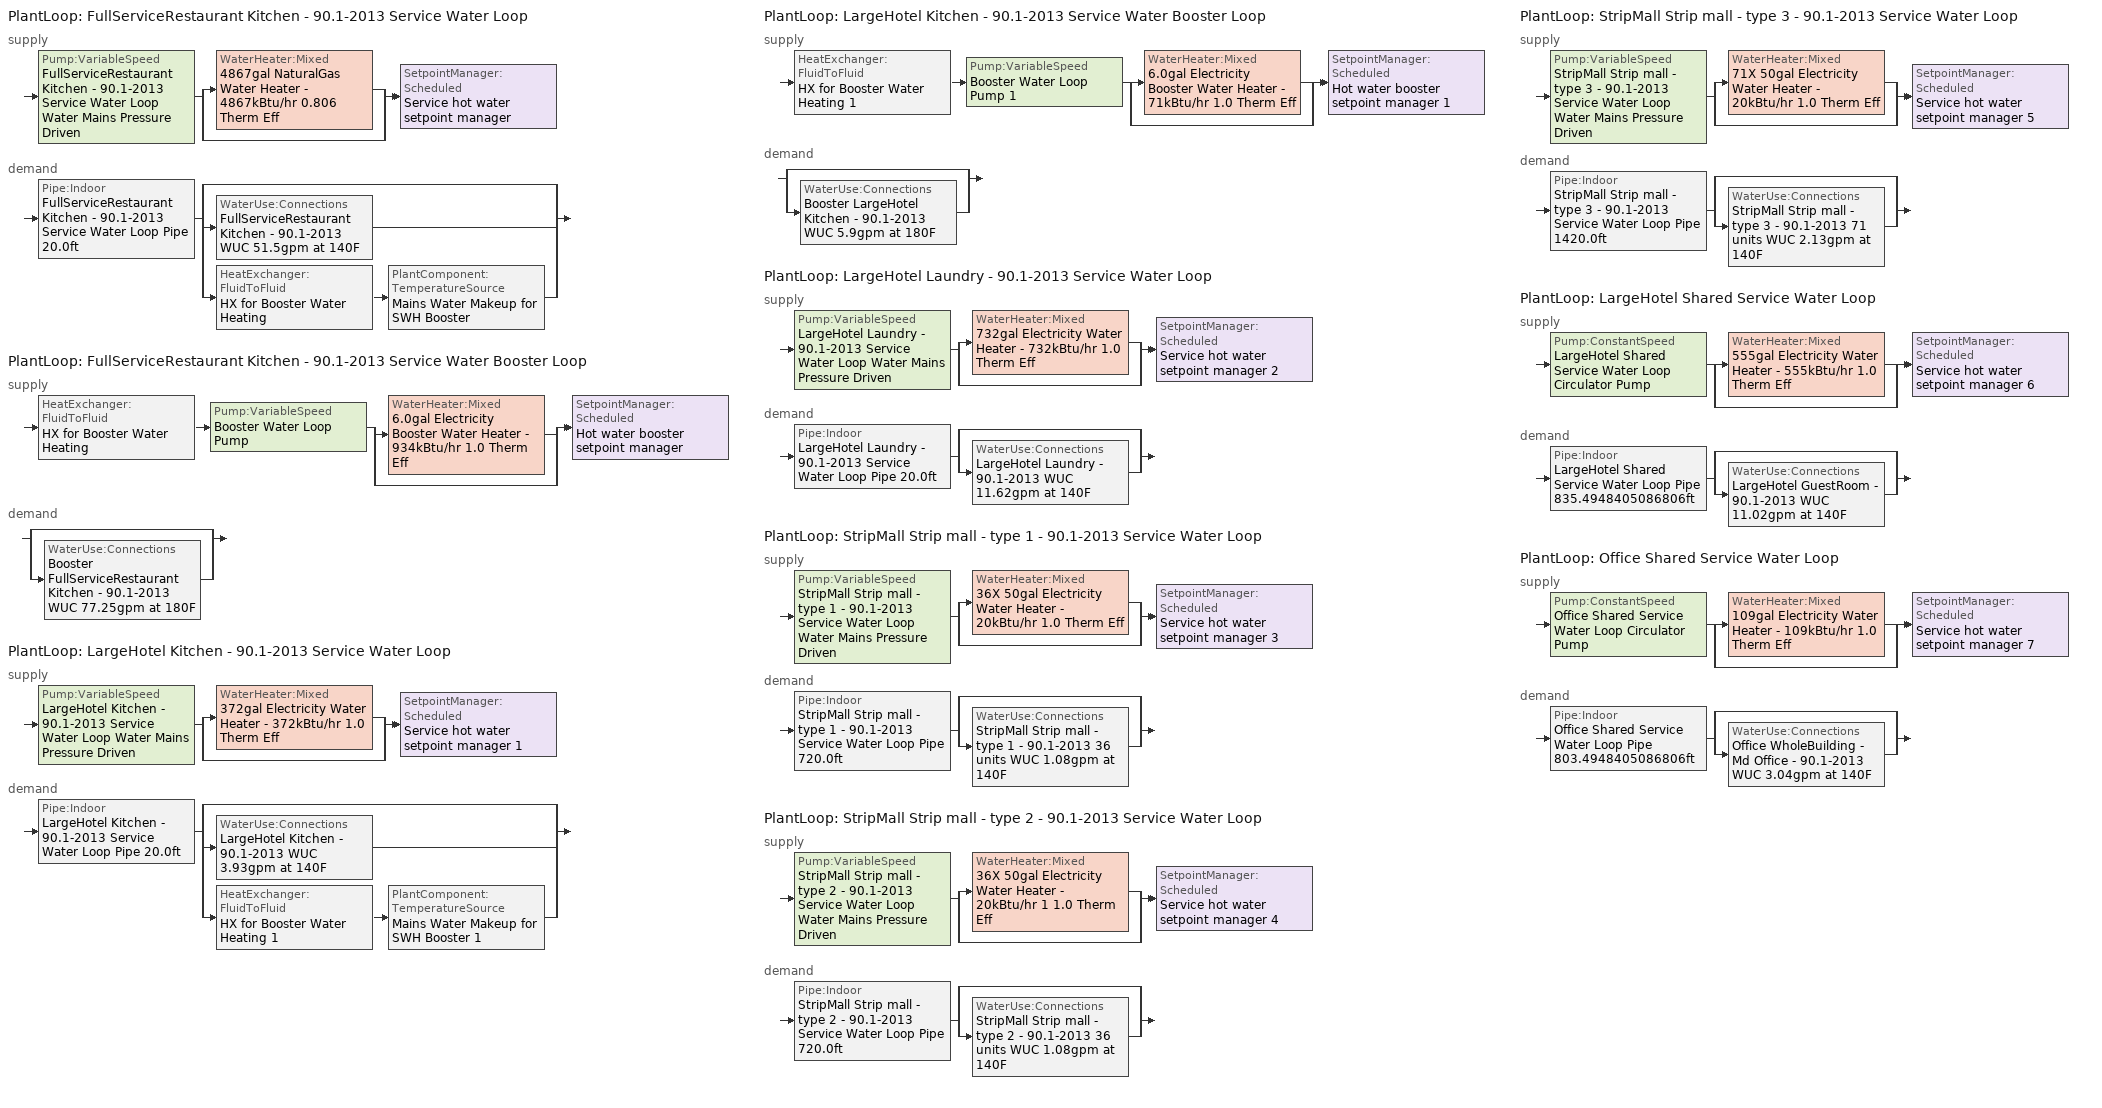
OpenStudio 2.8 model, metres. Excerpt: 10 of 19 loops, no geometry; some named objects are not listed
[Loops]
PlantLoop 'FullServiceRestaurant Kitchen - 90.1-2013 Service Water Loop'
 supply: Pump:VariableSpeed 'FullServiceRestaurant Kitchen - 90.1-2013 Service Water Loop Water Mains Pressure Driven' > split
  | WaterHeater:Mixed '4867gal NaturalGas Water Heater - 4867kBtu/hr 0.806 Therm Eff'
  | bypass
  join > SetpointManager:Scheduled 'Service hot water setpoint manager'
 demand: Pipe:Indoor 'FullServiceRestaurant Kitchen - 90.1-2013 Service Water Loop Pipe 20.0ft' > split
  | bypass
  | WaterUse:Connections 'FullServiceRestaurant Kitchen - 90.1-2013 WUC 51.5gpm at 140F'
  | HeatExchanger:FluidToFluid 'HX for Booster Water Heating' > PlantComponent:TemperatureSource 'Mains Water Makeup for SWH Booster'
PlantLoop 'FullServiceRestaurant Kitchen - 90.1-2013 Service Water Booster Loop'
 supply: HeatExchanger:FluidToFluid 'HX for Booster Water Heating' > Pump:VariableSpeed 'Booster Water Loop Pump' > split
  | WaterHeater:Mixed '6.0gal Electricity Booster Water Heater - 934kBtu/hr 1.0 Therm Eff'
  | bypass
  join > SetpointManager:Scheduled 'Hot water booster setpoint manager'
 demand: split
  | bypass
  | WaterUse:Connections 'Booster FullServiceRestaurant Kitchen - 90.1-2013 WUC 77.25gpm at 180F'
PlantLoop 'LargeHotel Kitchen - 90.1-2013 Service Water Loop'
 supply: Pump:VariableSpeed 'LargeHotel Kitchen - 90.1-2013 Service Water Loop Water Mains Pressure Driven' > split
  | WaterHeater:Mixed '372gal Electricity Water Heater - 372kBtu/hr 1.0 Therm Eff'
  | bypass
  join > SetpointManager:Scheduled 'Service hot water setpoint manager 1'
 demand: Pipe:Indoor 'LargeHotel Kitchen - 90.1-2013 Service Water Loop Pipe 20.0ft' > split
  | bypass
  | WaterUse:Connections 'LargeHotel Kitchen - 90.1-2013 WUC 3.93gpm at 140F'
  | HeatExchanger:FluidToFluid 'HX for Booster Water Heating 1' > PlantComponent:TemperatureSource 'Mains Water Makeup for SWH Booster 1'
PlantLoop 'LargeHotel Kitchen - 90.1-2013 Service Water Booster Loop'
 supply: HeatExchanger:FluidToFluid 'HX for Booster Water Heating 1' > Pump:VariableSpeed 'Booster Water Loop Pump 1' > split
  | WaterHeater:Mixed '6.0gal Electricity Booster Water Heater - 71kBtu/hr 1.0 Therm Eff'
  | bypass
  join > SetpointManager:Scheduled 'Hot water booster setpoint manager 1'
 demand: split
  | bypass
  | WaterUse:Connections 'Booster LargeHotel Kitchen - 90.1-2013 WUC 5.9gpm at 180F'
PlantLoop 'LargeHotel Laundry - 90.1-2013 Service Water Loop'
 supply: Pump:VariableSpeed 'LargeHotel Laundry - 90.1-2013 Service Water Loop Water Mains Pressure Driven' > split
  | WaterHeater:Mixed '732gal Electricity Water Heater - 732kBtu/hr 1.0 Therm Eff'
  | bypass
  join > SetpointManager:Scheduled 'Service hot water setpoint manager 2'
 demand: Pipe:Indoor 'LargeHotel Laundry - 90.1-2013 Service Water Loop Pipe 20.0ft' > split
  | bypass
  | WaterUse:Connections 'LargeHotel Laundry - 90.1-2013 WUC 11.62gpm at 140F'
PlantLoop 'StripMall Strip mall - type 1 - 90.1-2013 Service Water Loop'
 supply: Pump:VariableSpeed 'StripMall Strip mall - type 1 - 90.1-2013 Service Water Loop Water Mains Pressure Driven' > split
  | WaterHeater:Mixed '36X 50gal Electricity Water Heater - 20kBtu/hr 1.0 Therm Eff'
  | bypass
  join > SetpointManager:Scheduled 'Service hot water setpoint manager 3'
 demand: Pipe:Indoor 'StripMall Strip mall - type 1 - 90.1-2013 Service Water Loop Pipe 720.0ft' > split
  | bypass
  | WaterUse:Connections 'StripMall Strip mall - type 1 - 90.1-2013 36 units WUC 1.08gpm at 140F'
PlantLoop 'StripMall Strip mall - type 2 - 90.1-2013 Service Water Loop'
 supply: Pump:VariableSpeed 'StripMall Strip mall - type 2 - 90.1-2013 Service Water Loop Water Mains Pressure Driven' > split
  | WaterHeater:Mixed '36X 50gal Electricity Water Heater - 20kBtu/hr 1 1.0 Therm Eff'
  | bypass
  join > SetpointManager:Scheduled 'Service hot water setpoint manager 4'
 demand: Pipe:Indoor 'StripMall Strip mall - type 2 - 90.1-2013 Service Water Loop Pipe 720.0ft' > split
  | bypass
  | WaterUse:Connections 'StripMall Strip mall - type 2 - 90.1-2013 36 units WUC 1.08gpm at 140F'
PlantLoop 'StripMall Strip mall - type 3 - 90.1-2013 Service Water Loop'
 supply: Pump:VariableSpeed 'StripMall Strip mall - type 3 - 90.1-2013 Service Water Loop Water Mains Pressure Driven' > split
  | WaterHeater:Mixed '71X 50gal Electricity Water Heater - 20kBtu/hr 1.0 Therm Eff'
  | bypass
  join > SetpointManager:Scheduled 'Service hot water setpoint manager 5'
 demand: Pipe:Indoor 'StripMall Strip mall - type 3 - 90.1-2013 Service Water Loop Pipe 1420.0ft' > split
  | bypass
  | WaterUse:Connections 'StripMall Strip mall - type 3 - 90.1-2013 71 units WUC 2.13gpm at 140F'
PlantLoop 'LargeHotel Shared Service Water Loop'
 supply: Pump:ConstantSpeed 'LargeHotel Shared Service Water Loop Circulator Pump' > split
  | WaterHeater:Mixed '555gal Electricity Water Heater - 555kBtu/hr 1.0 Therm Eff'
  | bypass
  join > SetpointManager:Scheduled 'Service hot water setpoint manager 6'
 demand: Pipe:Indoor 'LargeHotel Shared Service Water Loop Pipe 835.4948405086806ft' > split
  | bypass
  | WaterUse:Connections 'LargeHotel GuestRoom - 90.1-2013 WUC 11.02gpm at 140F'
PlantLoop 'Office Shared Service Water Loop'
 supply: Pump:ConstantSpeed 'Office Shared Service Water Loop Circulator Pump' > split
  | WaterHeater:Mixed '109gal Electricity Water Heater - 109kBtu/hr 1.0 Therm Eff'
  | bypass
  join > SetpointManager:Scheduled 'Service hot water setpoint manager 7'
 demand: Pipe:Indoor 'Office Shared Service Water Loop Pipe 803.4948405086806ft' > split
  | bypass
  | WaterUse:Connections 'Office WholeBuilding - Md Office - 90.1-2013 WUC 3.04gpm at 140F'
[Construction]
Uninsulated copper pipe 0.75in type L: Copper pipe 0.75in type L
Uninsulated copper pipe 0.75in type L 1: Copper pipe 0.75in type L 1
Uninsulated copper pipe 0.75in type L 2: Copper pipe 0.75in type L 2
Uninsulated copper pipe 0.75in type L 3: Copper pipe 0.75in type L 3
Uninsulated copper pipe 0.75in type L 4: Copper pipe 0.75in type L 4
Uninsulated copper pipe 0.75in type L 5: Copper pipe 0.75in type L 5
Uninsulated copper pipe 0.75in type L 6: Copper pipe 0.75in type L 6
Uninsulated copper pipe 0.75in type L 7: Copper pipe 0.75in type L 7
[Material] Roughness=Smooth; Thickness {m}=0.001143; Conductivity {W/m-K}=386; Density {kg/m3}=8906.27; Specific Heat {J/kg-K}=385.1856; Thermal Absorptance=0.9; Solar Absorptance=0.7; Visible Absorptance=0.7
Copper pipe 0.75in type L; Copper pipe 0.75in type L 1; Copper pipe 0.75in type L 2; Copper pipe 0.75in type L 3; Copper pipe 0.75in type L 4; Copper pipe 0.75in type L 5; Copper pipe 0.75in type L 6; Copper pipe 0.75in type L 7
[WaterUse:Connections]
Name | Water Use Equipment Name 1
Booster FullServiceRestaurant Kitchen - 90.1-2013 WUC 77.25gpm at 180F | Booster FullServiceRestaurant Kitchen - 90.1-2013 Service Water Use 77.25gpm at 180F
FullServiceRestaurant Kitchen - 90.1-2013 WUC 51.5gpm at 140F | FullServiceRestaurant Kitchen - 90.1-2013 Service Water Use 51.5gpm at 140F
LargeHotel GuestRoom - 90.1-2013 WUC 11.02gpm at 140F | LargeHotel GuestRoom - 90.1-2013 Service Water Use 11.02gpm at 140F
Booster LargeHotel Kitchen - 90.1-2013 WUC 5.9gpm at 180F | Booster LargeHotel Kitchen - 90.1-2013 Service Water Use 5.9gpm at 180F
LargeHotel Kitchen - 90.1-2013 WUC 3.93gpm at 140F | LargeHotel Kitchen - 90.1-2013 Service Water Use 3.93gpm at 140F
LargeHotel Laundry - 90.1-2013 WUC 11.62gpm at 140F | LargeHotel Laundry - 90.1-2013 Service Water Use 11.62gpm at 140F
Office WholeBuilding - Md Office - 90.1-2013 WUC 3.04gpm at 140F | Office WholeBuilding - Md Office - 90.1-2013 Service Water Use 3.04gpm at 140F
StripMall Strip mall - type 1 - 90.1-2013 36 units WUC 1.08gpm at 140F | StripMall Strip mall - type 1 - 90.1-2013 36 units Service Water Use 1.08gpm at 140F
StripMall Strip mall - type 2 - 90.1-2013 36 units WUC 1.08gpm at 140F | StripMall Strip mall - type 2 - 90.1-2013 36 units Service Water Use 1.08gpm at 140F
StripMall Strip mall - type 3 - 90.1-2013 71 units WUC 2.13gpm at 140F | StripMall Strip mall - type 3 - 90.1-2013 71 units Service Water Use 2.13gpm at 140F
[WaterUse:Equipment:Definition] Sensible Fraction Schedule=Fraction Sensible - 0.2; Latent Fraction Schedule=Fraction Latent - 0.05
Name | Peak Flow Rate {m3/s} | Target Temperature Schedule
Booster FullServiceRestaurant Kitchen - 90.1-2013 Service Water Use Def 77.25gpm | 0.00487392 | Mixed Water At Faucet Temp - 180F
FullServiceRestaurant Kitchen - 90.1-2013 Service Water Use Def 51.5gpm | 0.00324928 | Mixed Water At Faucet Temp - 140F
LargeHotel GuestRoom - 90.1-2013 Service Water Use Def 11.02gpm | 0.000695199 | Mixed Water At Faucet Temp - 140F 1
Booster LargeHotel Kitchen - 90.1-2013 Service Water Use Def 5.9gpm | 0.000372143 | Mixed Water At Faucet Temp - 180F 1
LargeHotel Kitchen - 90.1-2013 Service Water Use Def 3.93gpm | 0.000248095 | Mixed Water At Faucet Temp - 140F 2
LargeHotel Laundry - 90.1-2013 Service Water Use Def 11.62gpm | 0.000733047 | Mixed Water At Faucet Temp - 140F 3
Office WholeBuilding - Md Office - 90.1-2013 Service Water Use Def 3.04gpm | 0.000191753 | Mixed Water At Faucet Temp - 140F 4
StripMall Strip mall - type 1 - 90.1-2013 36 units Service Water Use Def 1.08gpm | 6.81374e-05 | Mixed Water At Faucet Temp - 140F 5
StripMall Strip mall - type 2 - 90.1-2013 36 units Service Water Use Def 1.08gpm | 6.81374e-05 | Mixed Water At Faucet Temp - 140F 6
StripMall Strip mall - type 3 - 90.1-2013 71 units Service Water Use Def 2.13gpm | 0.000134382 | Mixed Water At Faucet Temp - 140F 7
[WaterUse:Equipment]
Name | Water Use Equipment Definition | Flow Rate Fraction Schedule
Booster FullServiceRestaurant Kitchen - 90.1-2013 Service Water Use 77.25gpm at 180F | Booster FullServiceRestaurant Kitchen - 90.1-2013 Service Water Use Def 77.25gpm | RestaurantSitDown BLDG_SWH_SCH
FullServiceRestaurant Kitchen - 90.1-2013 Service Water Use 51.5gpm at 140F | FullServiceRestaurant Kitchen - 90.1-2013 Service Water Use Def 51.5gpm | RestaurantSitDown BLDG_SWH_SCH
LargeHotel GuestRoom - 90.1-2013 Service Water Use 11.02gpm at 140F | LargeHotel GuestRoom - 90.1-2013 Service Water Use Def 11.02gpm | HotelLarge GuestRoom_SWH_Sch
Booster LargeHotel Kitchen - 90.1-2013 Service Water Use 5.9gpm at 180F | Booster LargeHotel Kitchen - 90.1-2013 Service Water Use Def 5.9gpm | HotelLarge BLDG_SWH_SCH
LargeHotel Kitchen - 90.1-2013 Service Water Use 3.93gpm at 140F | LargeHotel Kitchen - 90.1-2013 Service Water Use Def 3.93gpm | HotelLarge BLDG_SWH_SCH
LargeHotel Laundry - 90.1-2013 Service Water Use 11.62gpm at 140F | LargeHotel Laundry - 90.1-2013 Service Water Use Def 11.62gpm | HotelLarge LaundryRoom_SWH_Sch_Post2004
Office WholeBuilding - Md Office - 90.1-2013 Service Water Use 3.04gpm at 140F | Office WholeBuilding - Md Office - 90.1-2013 Service Water Use Def 3.04gpm | OfficeMedium BLDG_SWH_SCH
StripMall Strip mall - type 1 - 90.1-2013 36 units Service Water Use 1.08gpm at 140F | StripMall Strip mall - type 1 - 90.1-2013 36 units Service Water Use Def 1.08gpm | RetailStripmall Type1_SWH_SCH
StripMall Strip mall - type 2 - 90.1-2013 36 units Service Water Use 1.08gpm at 140F | StripMall Strip mall - type 2 - 90.1-2013 36 units Service Water Use Def 1.08gpm | RetailStripmall Type2_SWH_SCH
StripMall Strip mall - type 3 - 90.1-2013 71 units Service Water Use 2.13gpm at 140F | StripMall Strip mall - type 3 - 90.1-2013 71 units Service Water Use Def 2.13gpm | RetailStripmall Type3_SWH_SCH
[PlantLoop] Glycol Concentration=0; Plant Loop Volume {m3}=Autocalculate; Load Distribution Scheme=Optimal
Name | Maximum Loop Temperature {C} | Minimum Loop Temperature {C}
FullServiceRestaurant Kitchen - 90.1-2013 Service Water Loop; LargeHotel Kitchen - 90.1-2013 Service Water Loop; LargeHotel Laundry - 90.1-2013 Service Water Loop; StripMall Strip mall - type 1 - 90.1-2013 Service Water Loop; StripMall Strip mall - type 2 - 90.1-2013 Service Water Loop; StripMall Strip mall - type 3 - 90.1-2013 Service Water Loop; LargeHotel Shared Service Water Loop; Office Shared Service Water Loop | 60 | 10
FullServiceRestaurant Kitchen - 90.1-2013 Service Water Booster Loop; LargeHotel Kitchen - 90.1-2013 Service Water Booster Loop
[Sizing:Plant] Loop Type=Heating; Loop Design Temperature Difference {deltaC}=5; Sizing Option=NonCoincident; Zone Timesteps in Averaging Window=1; Coincident Sizing Factor Mode=None
Name | Design Loop Exit Temperature {C}
FullServiceRestaurant Kitchen - 90.1-2013 Service Water Loop; LargeHotel Kitchen - 90.1-2013 Service Water Loop; LargeHotel Laundry - 90.1-2013 Service Water Loop; StripMall Strip mall - type 1 - 90.1-2013 Service Water Loop; StripMall Strip mall - type 2 - 90.1-2013 Service Water Loop; StripMall Strip mall - type 3 - 90.1-2013 Service Water Loop; LargeHotel Shared Service Water Loop; Office Shared Service Water Loop | 60
FullServiceRestaurant Kitchen - 90.1-2013 Service Water Booster Loop; LargeHotel Kitchen - 90.1-2013 Service Water Booster Loop | 82.2222
[SetpointManager:Scheduled] Control Variable=Temperature
Name | Schedule | Setpoint Node or NodeList
Service hot water setpoint manager | Service Water Loop Temp - 140F | FullServiceRestaurant Kitchen - 90.1-2013 Service Water Loop Supply Outlet Node
Hot water booster setpoint manager | Service Water Booster Temp - 180.00000000000006F | FullServiceRestaurant Kitchen - 90.1-2013 Service Water Booster Loop Supply Outlet Node
Service hot water setpoint manager 1 | Service Water Loop Temp - 140F 1 | LargeHotel Kitchen - 90.1-2013 Service Water Loop Supply Outlet Node
Hot water booster setpoint manager 1 | Service Water Booster Temp - 180.00000000000006F 1 | LargeHotel Kitchen - 90.1-2013 Service Water Booster Loop Supply Outlet Node
Service hot water setpoint manager 2 | Service Water Loop Temp - 140F 2 | LargeHotel Laundry - 90.1-2013 Service Water Loop Supply Outlet Node
Service hot water setpoint manager 3 | Service Water Loop Temp - 140F 3 | StripMall Strip mall - type 1 - 90.1-2013 Service Water Loop Supply Outlet Node
Service hot water setpoint manager 4 | Service Water Loop Temp - 140F 4 | StripMall Strip mall - type 2 - 90.1-2013 Service Water Loop Supply Outlet Node
Service hot water setpoint manager 5 | Service Water Loop Temp - 140F 5 | StripMall Strip mall - type 3 - 90.1-2013 Service Water Loop Supply Outlet Node
Service hot water setpoint manager 6 | Service Water Loop Temp - 140F 6 | LargeHotel Shared Service Water Loop Supply Outlet Node
Service hot water setpoint manager 7 | Service Water Loop Temp - 140F 7 | Office Shared Service Water Loop Supply Outlet Node
[Pump:VariableSpeed] Pump Control Type=Continuous; Skin Loss Radiative Fraction=0.5; Design Power Sizing Method=PowerPerFlowPerPressure; Design Electric Power per Unit Flow Rate {W/(m3/s)}=348701.1; Design Shaft Power per Unit Flow Rate per Unit Head {W-s/m3-Pa}=1.28205; Design Minimum Flow Rate Fraction=0
Name | Rated Pump Head {Pa} | Motor Efficiency | Rated Power Consumption {W} | Minimum Flow Rate {m3/s}
FullServiceRestaurant Kitchen - 90.1-2013 Service Water Loop Water Mains Pressure Driven; LargeHotel Kitchen - 90.1-2013 Service Water Loop Water Mains Pressure Driven; LargeHotel Laundry - 90.1-2013 Service Water Loop Water Mains Pressure Driven; StripMall Strip mall - type 1 - 90.1-2013 Service Water Loop Water Mains Pressure Driven; StripMall Strip mall - type 2 - 90.1-2013 Service Water Loop Water Mains Pressure Driven; StripMall Strip mall - type 3 - 90.1-2013 Service Water Loop Water Mains Pressure Driven | 0.001 | 0.7
Booster Water Loop Pump; Booster Water Loop Pump 1 | 0 | 1 | 0 | 0
[WaterHeater:Mixed] Deadband Temperature Difference {deltaC}=2; Heater Control Type=Cycle; Off Cycle Parasitic Fuel Consumption Rate {W}=0; Off Cycle Parasitic Heat Fraction to Tank=0; On Cycle Parasitic Fuel Consumption Rate {W}=0; On Cycle Parasitic Heat Fraction to Tank=0; Ambient Temperature Indicator=Schedule; Use Side Effectiveness=1; Source Side Effectiveness=1; Use Side Design Flow Rate {m3/s}=autosize; Source Side Design Flow Rate {m3/s}=autosize; Indirect Water Heating Recovery Time {hr}=1.5; Source Side Flow Control Mode=IndirectHeatPrimarySetpoint
Name | Tank Volume {m3} | Setpoint Temperature Schedule | Maximum Temperature Limit {C} | Heater Maximum Capacity {W} | Heater Fuel Type | Heater Thermal Efficiency | Off Cycle Parasitic Fuel Type | On Cycle Parasitic Fuel Type | Ambient Temperature Schedule | Off Cycle Loss Coefficient to Ambient Temperature {W/K} | On Cycle Loss Coefficient to Ambient Temperature {W/K}
4867gal NaturalGas Water Heater - 4867kBtu/hr 0.806 Therm Eff | 18.4234 | Service Water Loop Temp - 140F | 60 | 1.42636e+06 | NaturalGas | 0.806135 | NaturalGas | NaturalGas | Water Heater Ambient Temp Schedule - 71.6f | 281.264 | 281.264
6.0gal Electricity Booster Water Heater - 934kBtu/hr 1.0 Therm Eff | 0.0227125 | Service Water Booster Temp - 180.00000000000006F | 82.2222 | 273862 | Electricity | 1 | Electricity | Electricity | Water Heater Ambient Temp Schedule - 71.6 | 1.59362 | 1.59362
372gal Electricity Water Heater - 372kBtu/hr 1.0 Therm Eff | 1.4067 | Service Water Loop Temp - 140F 1 | 60 | 108908 | Electricity | 1 | Electricity | Electricity | Water Heater Ambient Temp Schedule - 71.6f 1 | 5.23536 | 5.23536
6.0gal Electricity Booster Water Heater - 71kBtu/hr 1.0 Therm Eff | 0.0227125 | Service Water Booster Temp - 180.00000000000006F 1 | 82.2222 | 20910.4 | Electricity | 1 | Electricity | Electricity | Water Heater Ambient Temp Schedule - 71.6 1 | 1.59362 | 1.59362
732gal Electricity Water Heater - 732kBtu/hr 1.0 Therm Eff | 2.77092 | Service Water Loop Temp - 140F 2 | 60 | 214528 | Electricity | 1 | Electricity | Electricity | Water Heater Ambient Temp Schedule - 71.6f 2 | 7.28698 | 7.28698
36X 50gal Electricity Water Heater - 20kBtu/hr 1.0 Therm Eff | 6.81374 | Service Water Loop Temp - 140F 3 | 60 | 211011 | Electricity | 1 | Electricity | Electricity | Water Heater Ambient Temp Schedule - 71.6f 3 | 1.42106 | 1.42106
36X 50gal Electricity Water Heater - 20kBtu/hr 1 1.0 Therm Eff | 6.81374 | Service Water Loop Temp - 140F 4 | 60 | 211011 | Electricity | 1 | Electricity | Electricity | Water Heater Ambient Temp Schedule - 71.6f 4 | 1.42106 | 1.42106
71X 50gal Electricity Water Heater - 20kBtu/hr 1.0 Therm Eff | 13.4382 | Service Water Loop Temp - 140F 5 | 60 | 416161 | Electricity | 1 | Electricity | Electricity | Water Heater Ambient Temp Schedule - 71.6f 5 | 1.42106 | 1.42106
555gal Electricity Water Heater - 555kBtu/hr 1.0 Therm Eff | 2.10228 | Service Water Loop Temp - 140F 6 | 60 | 162761 | Electricity | 1 | Electricity | Electricity | Water Heater Ambient Temp Schedule - 71.6f 6 | 6.36663 | 6.36663
109gal Electricity Water Heater - 109kBtu/hr 1.0 Therm Eff | 0.413151 | Service Water Loop Temp - 140F 7 | 60 | 31986.6 | Electricity | 1 | Electricity | Electricity | Water Heater Ambient Temp Schedule - 71.6f 7 | 2.9063 | 2.9063
[Pipe:Indoor] Environment Type=Schedule; Pipe Inside Diameter {m}=0.019939
Name | Construction | Ambient Temperature Schedule | Ambient Air Velocity Schedule | Pipe Length {m}
FullServiceRestaurant Kitchen - 90.1-2013 Service Water Loop Pipe 20.0ft | Uninsulated copper pipe 0.75in type L | FullServiceRestaurant Kitchen - 90.1-2013 Service Water Loop Piping Air Temp - 70F | FullServiceRestaurant Kitchen - 90.1-2013 Service Water Loop Piping Air Velocity - 0.67mph | 6.096
LargeHotel Kitchen - 90.1-2013 Service Water Loop Pipe 20.0ft | Uninsulated copper pipe 0.75in type L 1 | LargeHotel Kitchen - 90.1-2013 Service Water Loop Piping Air Temp - 70F | LargeHotel Kitchen - 90.1-2013 Service Water Loop Piping Air Velocity - 0.67mph | 6.096
LargeHotel Laundry - 90.1-2013 Service Water Loop Pipe 20.0ft | Uninsulated copper pipe 0.75in type L 2 | LargeHotel Laundry - 90.1-2013 Service Water Loop Piping Air Temp - 70F | LargeHotel Laundry - 90.1-2013 Service Water Loop Piping Air Velocity - 0.67mph | 6.096
StripMall Strip mall - type 1 - 90.1-2013 Service Water Loop Pipe 720.0ft | Uninsulated copper pipe 0.75in type L 3 | StripMall Strip mall - type 1 - 90.1-2013 Service Water Loop Piping Air Temp - 70F | StripMall Strip mall - type 1 - 90.1-2013 Service Water Loop Piping Air Velocity - 0.67mph | 219.456
StripMall Strip mall - type 2 - 90.1-2013 Service Water Loop Pipe 720.0ft | Uninsulated copper pipe 0.75in type L 4 | StripMall Strip mall - type 2 - 90.1-2013 Service Water Loop Piping Air Temp - 70F | StripMall Strip mall - type 2 - 90.1-2013 Service Water Loop Piping Air Velocity - 0.67mph | 219.456
StripMall Strip mall - type 3 - 90.1-2013 Service Water Loop Pipe 1420.0ft | Uninsulated copper pipe 0.75in type L 5 | StripMall Strip mall - type 3 - 90.1-2013 Service Water Loop Piping Air Temp - 70F | StripMall Strip mall - type 3 - 90.1-2013 Service Water Loop Piping Air Velocity - 0.67mph | 432.816
LargeHotel Shared Service Water Loop Pipe 835.4948405086806ft | Uninsulated copper pipe 0.75in type L 6 | LargeHotel Shared Service Water Loop Piping Air Temp - 70F | LargeHotel Shared Service Water Loop Piping Air Velocity - 0.67mph | 254.659
Office Shared Service Water Loop Pipe 803.4948405086806ft | Uninsulated copper pipe 0.75in type L 7 | Office Shared Service Water Loop Piping Air Temp - 70F | Office Shared Service Water Loop Piping Air Velocity - 0.67mph | 244.905
[HeatExchanger:FluidToFluid] Loop Demand Side Design Flow Rate {m3/s}=autosize; Loop Supply Side Design Flow Rate {m3/s}=autosize; Heat Exchange Model Type=Ideal; Heat Exchanger U-Factor Times Area Value {W/K}=autosize; Control Type=UncontrolledOn; Minimum Temperature Difference to Activate Heat Exchanger {deltaC}=0.01; Heat Transfer Metering End Use Type=LoopToLoop; Component Override Cooling Control Temperature Mode=Loop; Sizing Factor=1; Operation Minimum Temperature Limit {C}=0; Operation Maximum Temperature Limit {C}=100
HX for Booster Water Heating; HX for Booster Water Heating 1
[PlantComponent:TemperatureSource] Design Volume Flow Rate {m3/s}=autosize; Temperature Specification Type=Scheduled; Source Temperature {C}=8
Name | Source Temperature Schedule
Mains Water Makeup for SWH Booster | Mains Water Temperature
Mains Water Makeup for SWH Booster 1 | Mains Water Temperature 1
[EnergyManagementSystem:Sensor] Output Variable or Output Meter Index Key=Environment
Name | Output Variable or Output Meter
Mains_Water_Temp_Sen; Mains_Water_Temp_Sen_1 | Site Mains Water Temperature
OAT; OAT_1; OAT_2; OAT_3; OAT_4; OAT_5 | Site Outdoor Air Drybulb Temperature
[EnergyManagementSystem:Actuator] Actuated Component Control Type=Schedule Value
Name | Actuated Component | Actuated Component Type
Mains_Water_Temp_Act | Mains Water Temperature | Schedule:Constant
Mains_Water_Temp_Act_1 | Mains Water Temperature 1 | Schedule:Constant
SYS1ZoneVAVHtgSch0 | RetailStripmall Type1_HTGSETP_SCH_NO_OPTIMUM | Schedule:Year
SYS1ZoneVAVClgSch0 | RetailStripmall Type1_CLGSETP_SCH_NO_OPTIMUM | Schedule:Year
SYS1ZoneVAV1HtgSch0 | RetailStripmall Type3_HTGSETP_SCH_NO_OPTIMUM | Schedule:Year
SYS1ZoneVAV1ClgSch0 | RetailStripmall Type3_CLGSETP_SCH_NO_OPTIMUM | Schedule:Year
SYS1ZoneVAV2HtgSch0 | OfficeMedium HTGSETP_SCH_YES_OPTIMUM | Schedule:Year
SYS1ZoneVAV2ClgSch0 | OfficeMedium CLGSETP_SCH_YES_OPTIMUM | Schedule:Year
SYS1ZoneVAV3HtgSch0 | RestaurantSitDown HTGSETP_SCH_NO_OPTIMUM | Schedule:Year
SYS1ZoneVAV3ClgSch0 | RestaurantSitDown CLGSETP_SCH_NO_OPTIMUM | Schedule:Year
SYS1ZoneVAV4HtgSch0 | RestaurantSitDown HTGSETP_KITCHEN_SCH_NO_OPTIMUM | Schedule:Year
SYS1ZoneVAV4ClgSch0 | RestaurantSitDown CLGSETP_KITCHEN_SCH_NO_OPTIMUM | Schedule:Year
SYS1ZoneVAV5HtgSch0 | HotelLarge HTGSETP_SCH | Schedule:Year
SYS1ZoneVAV5ClgSch0 | HotelLarge CLGSETP_SCH | Schedule:Year
[EnergyManagementSystem:Program]
Mains_Water_Prg: SET Mains_Water_Temp_Act = Mains_Water_Temp_Sen
Mains_Water_Prg_1: SET Mains_Water_Temp_Act_1 = Mains_Water_Temp_Sen_1
SYS1ZoneVAVOptimumStartProg0: IF DaylightSavings==0 && DayOfWeek>1 && Hour==5 && OAT<23.9 && OAT>1.7; SET SYS1ZoneVAVClgSch0 = 29.4; SET SYS1ZoneVAVHtgSch0 = 15.6; ELSEIF DaylightSavings==0 && DayOfWeek==1 && Hour==7 && OAT<23.9 && OAT>1.7; SET SYS1ZoneVAVClgSch0 = 29.4; SET SYS1ZoneVAVHtgSch0 = 15.6; ELSEIF DaylightSavings==1 && DayOfWeek>1 && Hour==4 && OAT<23.9 && OAT>1.7; SET SYS1ZoneVAVClgSch0 = 29.4; SET SYS1ZoneVAVHtgSch0 = 15.6; ELSEIF DaylightSavings==1 && DayOfWeek==1 && Hour==6 && OAT<23.9 && OAT>1.7; SET SYS1ZoneVAVClgSch0 = 29.4; SET SYS1ZoneVAVHtgSch0 = 15.6; ELSE; SET SYS1ZoneVAVClgSch0 = NULL; SET SYS1ZoneVAVHtgSch0 = NULL; ENDIF
SYS1ZoneVAV1OptimumStartProg0: IF DaylightSavings==0 && DayOfWeek>1 && Hour==5 && OAT_1<23.9 && OAT_1>1.7; SET SYS1ZoneVAV1ClgSch0 = 29.4; SET SYS1ZoneVAV1HtgSch0 = 15.6; ELSEIF DaylightSavings==0 && DayOfWeek==1 && Hour==7 && OAT_1<23.9 && OAT_1>1.7; SET SYS1ZoneVAV1ClgSch0 = 29.4; SET SYS1ZoneVAV1HtgSch0 = 15.6; ELSEIF DaylightSavings==1 && DayOfWeek>1 && Hour==4 && OAT_1<23.9 && OAT_1>1.7; SET SYS1ZoneVAV1ClgSch0 = 29.4; SET SYS1ZoneVAV1HtgSch0 = 15.6; ELSEIF DaylightSavings==1 && DayOfWeek==1 && Hour==6 && OAT_1<23.9 && OAT_1>1.7; SET SYS1ZoneVAV1ClgSch0 = 29.4; SET SYS1ZoneVAV1HtgSch0 = 15.6; ELSE; SET SYS1ZoneVAV1ClgSch0 = NULL; SET SYS1ZoneVAV1HtgSch0 = NULL; ENDIF
SYS1ZoneVAV2OptimumStartProg0: IF DaylightSavings==0 && DayOfWeek>1 && Hour==5 && OAT_2<23.9 && OAT_2>1.7; SET SYS1ZoneVAV2ClgSch0 = 29.4; SET SYS1ZoneVAV2HtgSch0 = 15.6; ELSEIF DaylightSavings==0 && DayOfWeek==1 && Hour==7 && OAT_2<23.9 && OAT_2>1.7; SET SYS1ZoneVAV2ClgSch0 = 29.4; SET SYS1ZoneVAV2HtgSch0 = 15.6; ELSEIF DaylightSavings==1 && DayOfWeek>1 && Hour==4 && OAT_2<23.9 && OAT_2>1.7; SET SYS1ZoneVAV2ClgSch0 = 29.4; SET SYS1ZoneVAV2HtgSch0 = 15.6; ELSEIF DaylightSavings==1 && DayOfWeek==1 && Hour==6 && OAT_2<23.9 && OAT_2>1.7; SET SYS1ZoneVAV2ClgSch0 = 29.4; SET SYS1ZoneVAV2HtgSch0 = 15.6; ELSE; SET SYS1ZoneVAV2ClgSch0 = NULL; SET SYS1ZoneVAV2HtgSch0 = NULL; ENDIF
SYS1ZoneVAV3OptimumStartProg0: IF DaylightSavings==0 && DayOfWeek>1 && Hour==5 && OAT_3<23.9 && OAT_3>1.7; SET SYS1ZoneVAV3ClgSch0 = 29.4; SET SYS1ZoneVAV3HtgSch0 = 15.6; ELSEIF DaylightSavings==0 && DayOfWeek==1 && Hour==7 && OAT_3<23.9 && OAT_3>1.7; SET SYS1ZoneVAV3ClgSch0 = 29.4; SET SYS1ZoneVAV3HtgSch0 = 15.6; ELSEIF DaylightSavings==1 && DayOfWeek>1 && Hour==4 && OAT_3<23.9 && OAT_3>1.7; SET SYS1ZoneVAV3ClgSch0 = 29.4; SET SYS1ZoneVAV3HtgSch0 = 15.6; ELSEIF DaylightSavings==1 && DayOfWeek==1 && Hour==6 && OAT_3<23.9 && OAT_3>1.7; SET SYS1ZoneVAV3ClgSch0 = 29.4; SET SYS1ZoneVAV3HtgSch0 = 15.6; ELSE; SET SYS1ZoneVAV3ClgSch0 = NULL; SET SYS1ZoneVAV3HtgSch0 = NULL; ENDIF
[Pump:ConstantSpeed] Rated Flow Rate {m3/s}=autosize; Rated Pump Head {Pa}=29890.7; Rated Power Consumption {W}=autosize; Motor Efficiency=0.7; Fraction of Motor Inefficiencies to Fluid Stream=0; Pump Control Type=Intermittent; Design Power Sizing Method=PowerPerFlowPerPressure; Design Electric Power per Unit Flow Rate {W/(m3/s)}=348701.1; Design Shaft Power per Unit Flow Rate per Unit Head {W-s/m3-Pa}=1.28205
LargeHotel Shared Service Water Loop Circulator Pump; Office Shared Service Water Loop Circulator Pump
[Schedule:Ruleset]
RestaurantSitDown BLDG_SWH_SCH: Default Day Schedule=RestaurantSitDown BLDG_SWH_SCH Default; Summer Design Day Schedule=RestaurantSitDown BLDG_SWH_SCH Summer Design Day; Winter Design Day Schedule=RestaurantSitDown BLDG_SWH_SCH Winter Design Day
Fraction Sensible - 0.2: Default Day Schedule=Fraction Sensible - 0.2 Default
Fraction Latent - 0.05: Default Day Schedule=Fraction Latent - 0.05 Default
Mixed Water At Faucet Temp - 180F: Default Day Schedule=Mixed Water At Faucet Temp - 180F Default
Mixed Water At Faucet Temp - 140F: Default Day Schedule=Mixed Water At Faucet Temp - 140F Default
Service Water Loop Temp - 140F: Default Day Schedule=Service Water Loop Temp - 140F Default
Water Heater Ambient Temp Schedule - 71.6f: Default Day Schedule=Water Heater Ambient Temp Schedule - 71.6f Default
FullServiceRestaurant Kitchen - 90.1-2013 Service Water Loop Piping Air Temp - 70F: Default Day Schedule=FullServiceRestaurant Kitchen - 90.1-2013 Service Water Loop Piping Air Temp - 70F Default
FullServiceRestaurant Kitchen - 90.1-2013 Service Water Loop Piping Air Velocity - 0.67mph: Default Day Schedule=FullServiceRestaurant Kitchen - 90.1-2013 Service Water Loop Piping Air Velocity - 0.67mph Default
Service Water Booster Temp - 180.00000000000006F: Default Day Schedule=Service Water Booster Temp - 180.00000000000006F Default
Water Heater Ambient Temp Schedule - 71.6: Default Day Schedule=Water Heater Ambient Temp Schedule - 71.6 Default
HotelLarge GuestRoom_SWH_Sch: Default Day Schedule=HotelLarge GuestRoom_SWH_Sch Default; Summer Design Day Schedule=HotelLarge GuestRoom_SWH_Sch Summer Design Day; Winter Design Day Schedule=HotelLarge GuestRoom_SWH_Sch Winter Design Day
Mixed Water At Faucet Temp - 140F 1: Default Day Schedule=Mixed Water At Faucet Temp - 140F Default 1
HotelLarge BLDG_SWH_SCH: Default Day Schedule=HotelLarge BLDG_SWH_SCH Default; Summer Design Day Schedule=HotelLarge BLDG_SWH_SCH Summer Design Day; Winter Design Day Schedule=HotelLarge BLDG_SWH_SCH Winter Design Day
Mixed Water At Faucet Temp - 180F 1: Default Day Schedule=Mixed Water At Faucet Temp - 180F Default 1
Mixed Water At Faucet Temp - 140F 2: Default Day Schedule=Mixed Water At Faucet Temp - 140F Default 2
Service Water Loop Temp - 140F 1: Default Day Schedule=Service Water Loop Temp - 140F Default 1
Water Heater Ambient Temp Schedule - 71.6f 1: Default Day Schedule=Water Heater Ambient Temp Schedule - 71.6f Default 1
LargeHotel Kitchen - 90.1-2013 Service Water Loop Piping Air Temp - 70F: Default Day Schedule=LargeHotel Kitchen - 90.1-2013 Service Water Loop Piping Air Temp - 70F Default
LargeHotel Kitchen - 90.1-2013 Service Water Loop Piping Air Velocity - 0.67mph: Default Day Schedule=LargeHotel Kitchen - 90.1-2013 Service Water Loop Piping Air Velocity - 0.67mph Default
Service Water Booster Temp - 180.00000000000006F 1: Default Day Schedule=Service Water Booster Temp - 180.00000000000006F Default 1
Water Heater Ambient Temp Schedule - 71.6 1: Default Day Schedule=Water Heater Ambient Temp Schedule - 71.6 Default 1
HotelLarge LaundryRoom_SWH_Sch_Post2004: Default Day Schedule=HotelLarge LaundryRoom_SWH_Sch_Post2004 Default; Summer Design Day Schedule=HotelLarge LaundryRoom_SWH_Sch_Post2004 Summer Design Day; Winter Design Day Schedule=HotelLarge LaundryRoom_SWH_Sch_Post2004 Winter Design Day
Mixed Water At Faucet Temp - 140F 3: Default Day Schedule=Mixed Water At Faucet Temp - 140F Default 3
Service Water Loop Temp - 140F 2: Default Day Schedule=Service Water Loop Temp - 140F Default 2
Water Heater Ambient Temp Schedule - 71.6f 2: Default Day Schedule=Water Heater Ambient Temp Schedule - 71.6f Default 2
LargeHotel Laundry - 90.1-2013 Service Water Loop Piping Air Temp - 70F: Default Day Schedule=LargeHotel Laundry - 90.1-2013 Service Water Loop Piping Air Temp - 70F Default
LargeHotel Laundry - 90.1-2013 Service Water Loop Piping Air Velocity - 0.67mph: Default Day Schedule=LargeHotel Laundry - 90.1-2013 Service Water Loop Piping Air Velocity - 0.67mph Default
OfficeMedium BLDG_SWH_SCH: Default Day Schedule=OfficeMedium BLDG_SWH_SCH Default; Summer Design Day Schedule=OfficeMedium BLDG_SWH_SCH Summer Design Day; Winter Design Day Schedule=OfficeMedium BLDG_SWH_SCH Winter Design Day
Mixed Water At Faucet Temp - 140F 4: Default Day Schedule=Mixed Water At Faucet Temp - 140F Default 4
RetailStripmall Type1_SWH_SCH: Default Day Schedule=RetailStripmall Type1_SWH_SCH Default; Summer Design Day Schedule=RetailStripmall Type1_SWH_SCH Summer Design Day; Winter Design Day Schedule=RetailStripmall Type1_SWH_SCH Winter Design Day
Mixed Water At Faucet Temp - 140F 5: Default Day Schedule=Mixed Water At Faucet Temp - 140F Default 5
Service Water Loop Temp - 140F 3: Default Day Schedule=Service Water Loop Temp - 140F Default 3
Water Heater Ambient Temp Schedule - 71.6f 3: Default Day Schedule=Water Heater Ambient Temp Schedule - 71.6f Default 3
StripMall Strip mall - type 1 - 90.1-2013 Service Water Loop Piping Air Temp - 70F: Default Day Schedule=StripMall Strip mall - type 1 - 90.1-2013 Service Water Loop Piping Air Temp - 70F Default
StripMall Strip mall - type 1 - 90.1-2013 Service Water Loop Piping Air Velocity - 0.67mph: Default Day Schedule=StripMall Strip mall - type 1 - 90.1-2013 Service Water Loop Piping Air Velocity - 0.67mph Default
RetailStripmall Type2_SWH_SCH: Default Day Schedule=RetailStripmall Type2_SWH_SCH Default; Summer Design Day Schedule=RetailStripmall Type2_SWH_SCH Summer Design Day; Winter Design Day Schedule=RetailStripmall Type2_SWH_SCH Winter Design Day
Mixed Water At Faucet Temp - 140F 6: Default Day Schedule=Mixed Water At Faucet Temp - 140F Default 6
Service Water Loop Temp - 140F 4: Default Day Schedule=Service Water Loop Temp - 140F Default 4
Water Heater Ambient Temp Schedule - 71.6f 4: Default Day Schedule=Water Heater Ambient Temp Schedule - 71.6f Default 4
StripMall Strip mall - type 2 - 90.1-2013 Service Water Loop Piping Air Temp - 70F: Default Day Schedule=StripMall Strip mall - type 2 - 90.1-2013 Service Water Loop Piping Air Temp - 70F Default
StripMall Strip mall - type 2 - 90.1-2013 Service Water Loop Piping Air Velocity - 0.67mph: Default Day Schedule=StripMall Strip mall - type 2 - 90.1-2013 Service Water Loop Piping Air Velocity - 0.67mph Default
RetailStripmall Type3_SWH_SCH: Default Day Schedule=RetailStripmall Type3_SWH_SCH Default; Summer Design Day Schedule=RetailStripmall Type3_SWH_SCH Summer Design Day; Winter Design Day Schedule=RetailStripmall Type3_SWH_SCH Winter Design Day
Mixed Water At Faucet Temp - 140F 7: Default Day Schedule=Mixed Water At Faucet Temp - 140F Default 7
Service Water Loop Temp - 140F 5: Default Day Schedule=Service Water Loop Temp - 140F Default 5
Water Heater Ambient Temp Schedule - 71.6f 5: Default Day Schedule=Water Heater Ambient Temp Schedule - 71.6f Default 5
StripMall Strip mall - type 3 - 90.1-2013 Service Water Loop Piping Air Temp - 70F: Default Day Schedule=StripMall Strip mall - type 3 - 90.1-2013 Service Water Loop Piping Air Temp - 70F Default
StripMall Strip mall - type 3 - 90.1-2013 Service Water Loop Piping Air Velocity - 0.67mph: Default Day Schedule=StripMall Strip mall - type 3 - 90.1-2013 Service Water Loop Piping Air Velocity - 0.67mph Default
Service Water Loop Temp - 140F 6: Default Day Schedule=Service Water Loop Temp - 140F Default 6
Water Heater Ambient Temp Schedule - 71.6f 6: Default Day Schedule=Water Heater Ambient Temp Schedule - 71.6f Default 6
LargeHotel Shared Service Water Loop Piping Air Temp - 70F: Default Day Schedule=LargeHotel Shared Service Water Loop Piping Air Temp - 70F Default
LargeHotel Shared Service Water Loop Piping Air Velocity - 0.67mph: Default Day Schedule=LargeHotel Shared Service Water Loop Piping Air Velocity - 0.67mph Default
Service Water Loop Temp - 140F 7: Default Day Schedule=Service Water Loop Temp - 140F Default 7
Water Heater Ambient Temp Schedule - 71.6f 7: Default Day Schedule=Water Heater Ambient Temp Schedule - 71.6f Default 7
Office Shared Service Water Loop Piping Air Temp - 70F: Default Day Schedule=Office Shared Service Water Loop Piping Air Temp - 70F Default
Office Shared Service Water Loop Piping Air Velocity - 0.67mph: Default Day Schedule=Office Shared Service Water Loop Piping Air Velocity - 0.67mph Default
[Schedule:Day]
RestaurantSitDown BLDG_SWH_SCH Default: 1, 0, 0.25, 6, 0, 0, 10, 0, 0.15, 12, 0, 0.5, 14, 0, 0.4, 17, 0, 0.3, 18, 0, 0.4, 20, 0, 0.5, 21, 0, 0.4, 22, 0, 0.5, 23, 0, 0.4, 24, 0, 0.2
RestaurantSitDown BLDG_SWH_SCH Summer Design Day; RestaurantSitDown BLDG_SWH_SCH SmrDsn|Wkdy Day: 1, 0, 0.2, 6, 0, 0, 7, 0, 0.15, 8, 0, 0.6, 9, 0, 0.55, 10, 0, 0.45, 11, 0, 0.4, 12, 0, 0.45, 13, 0, 0.4, 14, 0, 0.35, 17, 0, 0.3, 18, 0, 0.4, 19, 0, 0.55, 20, 0, 0.6, 21, 0, 0.5, 22, 0, 0.55, 23, 0, 0.45, 24, 0, 0.25
RestaurantSitDown BLDG_SWH_SCH Winter Design Day; RestaurantSitDown BLDG_SWH_SCH WntrDsn|Sat Day: 1, 0, 0.2, 6, 0, 0, 9, 0, 0.15, 10, 0, 0.5, 11, 0, 0.45, 13, 0, 0.5, 14, 0, 0.45, 16, 0, 0.4, 17, 0, 0.35, 18, 0, 0.4, 20, 0, 0.55, 21, 0, 0.5, 22, 0, 0.55, 23, 0, 0.4, 24, 0, 0.3
Fraction Sensible - 0.2 Default: 24, 0, 0.2
Fraction Latent - 0.05 Default: 24, 0, 0.05
Mixed Water At Faucet Temp - 180F Default; Service Water Booster Temp - 180.00000000000006F Default; Mixed Water At Faucet Temp - 180F Default 1; Service Water Booster Temp - 180.00000000000006F Default 1: 24, 0, 82.2222
Mixed Water At Faucet Temp - 140F Default; Service Water Loop Temp - 140F Default; Mixed Water At Faucet Temp - 140F Default 1; Mixed Water At Faucet Temp - 140F Default 2; Service Water Loop Temp - 140F Default 1; Mixed Water At Faucet Temp - 140F Default 3; Service Water Loop Temp - 140F Default 2; Mixed Water At Faucet Temp - 140F Default 4; Mixed Water At Faucet Temp - 140F Default 5; Service Water Loop Temp - 140F Default 3; Mixed Water At Faucet Temp - 140F Default 6; Service Water Loop Temp - 140F Default 4; Mixed Water At Faucet Temp - 140F Default 7; Service Water Loop Temp - 140F Default 5; Service Water Loop Temp - 140F Default 6; Service Water Loop Temp - 140F Default 7: 24, 0, 60
Water Heater Ambient Temp Schedule - 71.6f Default; Water Heater Ambient Temp Schedule - 71.6 Default; Water Heater Ambient Temp Schedule - 71.6f Default 1; Water Heater Ambient Temp Schedule - 71.6 Default 1; Water Heater Ambient Temp Schedule - 71.6f Default 2; Water Heater Ambient Temp Schedule - 71.6f Default 3; Water Heater Ambient Temp Schedule - 71.6f Default 4; Water Heater Ambient Temp Schedule - 71.6f Default 5; Water Heater Ambient Temp Schedule - 71.6f Default 6; Water Heater Ambient Temp Schedule - 71.6f Default 7: 24, 0, 22
FullServiceRestaurant Kitchen - 90.1-2013 Service Water Loop Piping Air Temp - 70F Default; LargeHotel Kitchen - 90.1-2013 Service Water Loop Piping Air Temp - 70F Default; LargeHotel Laundry - 90.1-2013 Service Water Loop Piping Air Temp - 70F Default; StripMall Strip mall - type 1 - 90.1-2013 Service Water Loop Piping Air Temp - 70F Default; StripMall Strip mall - type 2 - 90.1-2013 Service Water Loop Piping Air Temp - 70F Default; StripMall Strip mall - type 3 - 90.1-2013 Service Water Loop Piping Air Temp - 70F Default; LargeHotel Shared Service Water Loop Piping Air Temp - 70F Default; Office Shared Service Water Loop Piping Air Temp - 70F Default: 24, 0, 21.1111
FullServiceRestaurant Kitchen - 90.1-2013 Service Water Loop Piping Air Velocity - 0.67mph Default; LargeHotel Kitchen - 90.1-2013 Service Water Loop Piping Air Velocity - 0.67mph Default; LargeHotel Laundry - 90.1-2013 Service Water Loop Piping Air Velocity - 0.67mph Default; StripMall Strip mall - type 1 - 90.1-2013 Service Water Loop Piping Air Velocity - 0.67mph Default; StripMall Strip mall - type 2 - 90.1-2013 Service Water Loop Piping Air Velocity - 0.67mph Default; StripMall Strip mall - type 3 - 90.1-2013 Service Water Loop Piping Air Velocity - 0.67mph Default; LargeHotel Shared Service Water Loop Piping Air Velocity - 0.67mph Default; Office Shared Service Water Loop Piping Air Velocity - 0.67mph Default: 24, 0, 0.3
HotelLarge GuestRoom_SWH_Sch Default; HotelLarge GuestRoom_SWH_Sch Winter Design Day; HotelLarge GuestRoom_SWH_Sch Summer Design Day: 1, 0, 0.2, 4, 0, 0.15, 5, 0, 0.2, 6, 0, 0.25, 7, 0, 0.35, 8, 0, 0.6, 9, 0, 0.8, 10, 0, 0.55, 11, 0, 0.4, 12, 0, 0.3, 17, 0, 0.2, 18, 0, 0.25, 19, 0, 0.3, 22, 0, 0.4, 23, 0, 0.6, 24, 0, 0.35
HotelLarge GuestRoom_SWH_Sch Wkdy Day: 1, 0, 0.2, 4, 0, 0.15, 5, 0, 0.2, 6, 0, 0.35, 7, 0, 0.6, 8, 0, 0.8, 9, 0, 0.55, 10, 0, 0.4, 11, 0, 0.3, 17, 0, 0.2, 18, 0, 0.3, 19, 0, 0.55, 21, 0, 0.4, 22, 0, 0.6, 23, 0, 0.45, 24, 0, 0.25
HotelLarge BLDG_SWH_SCH Default: 1, 0, 0.25, 5, 0, 0.2, 6, 0, 0.3, 9, 0, 0.5, 10, 0, 0.55, 12, 0, 0.5, 14, 0, 0.4, 17, 0, 0.3, 18, 0, 0.4, 20, 0, 0.5, 21, 0, 0.4, 22, 0, 0.5, 23, 0, 0.4, 24, 0, 0.2
HotelLarge BLDG_SWH_SCH Summer Design Day; HotelLarge BLDG_SWH_SCH SmrDsn|Wkdy Day: 1, 0, 0.2, 4, 0, 0.15, 5, 0, 0.2, 6, 0, 0.25, 7, 0, 0.5, 8, 0, 0.6, 9, 0, 0.55, 10, 0, 0.45, 11, 0, 0.4, 12, 0, 0.45, 13, 0, 0.4, 14, 0, 0.35, 17, 0, 0.3, 18, 0, 0.4, 19, 0, 0.55, 20, 0, 0.6, 21, 0, 0.5, 22, 0, 0.55, 23, 0, 0.45, 24, 0, 0.25
HotelLarge BLDG_SWH_SCH Winter Design Day; HotelLarge BLDG_SWH_SCH WntrDsn|Sat Day: 1, 0, 0.2, 4, 0, 0.15, 5, 0, 0.2, 6, 0, 0.25, 7, 0, 0.4, 10, 0, 0.5, 11, 0, 0.45, 13, 0, 0.5, 14, 0, 0.45, 16, 0, 0.4, 17, 0, 0.35, 18, 0, 0.4, 20, 0, 0.55, 21, 0, 0.5, 22, 0, 0.55, 23, 0, 0.4, 24, 0, 0.3
HotelLarge LaundryRoom_SWH_Sch_Post2004 Default; HotelLarge LaundryRoom_SWH_Sch_Post2004 Winter Design Day; HotelLarge LaundryRoom_SWH_Sch_Post2004 Summer Design Day: 17, 0, 0, 24, 0, 1
OfficeMedium BLDG_SWH_SCH Default: 6, 0, 0, 11, 0, 0.04, 13, 0, 0.06, 14, 0, 0.09, 15, 0, 0.06, 18, 0, 0.04, 24, 0, 0
OfficeMedium BLDG_SWH_SCH Summer Design Day; OfficeMedium BLDG_SWH_SCH SmrDsn|Wkdy Day: 6, 0, 0, 7, 0, 0.07, 8, 0, 0.19, 9, 0, 0.35, 10, 0, 0.38, 11, 0, 0.39, 12, 0, 0.47, 13, 0, 0.57, 14, 0, 0.54, 15, 0, 0.34, 16, 0, 0.33, 17, 0, 0.44, 18, 0, 0.26, 19, 0, 0.21, 20, 0, 0.15, 21, 0, 0.17, 22, 0, 0.08, 24, 0, 0.05
OfficeMedium BLDG_SWH_SCH Winter Design Day; OfficeMedium BLDG_SWH_SCH WntrDsn|Sat Day: 6, 0, 0, 7, 0, 0.07, 8, 0, 0.11, 9, 0, 0.15, 10, 0, 0.21, 11, 0, 0.19, 12, 0, 0.23, 13, 0, 0.2, 14, 0, 0.19, 15, 0, 0.15, 16, 0, 0.13, 17, 0, 0.14, 19, 0, 0.07, 24, 0, 0
RetailStripmall Type1_SWH_SCH Default: 8, 0, 0, 9, 0, 0.1, 10, 0, 0.14, 11, 0, 0.29, 12, 0, 0.31, 14, 0, 0.36, 15, 0, 0.34, 16, 0, 0.35, 17, 0, 0.37, 18, 0, 0.34, 19, 0, 0.25, 20, 0, 0.27, 21, 0, 0.21, 23, 0, 0.16, 24, 0, 0.1
RetailStripmall Type1_SWH_SCH Summer Design Day; RetailStripmall Type1_SWH_SCH SmrDsn|Mon|Tue|Wed|Thu Day: 7, 0, 0, 9, 0, 0.04, 10, 0, 0.15, 11, 0, 0.23, 12, 0, 0.32, 13, 0, 0.41, 14, 0, 0.62, 15, 0, 0.6, 16, 0, 0.55, 17, 0, 0.45, 18, 0, 0.5, 19, 0, 0.46, 20, 0, 0.47, 21, 0, 0.34, 22, 0, 0.33, 23, 0, 0.23, 24, 0, 0.13
RetailStripmall Type1_SWH_SCH Winter Design Day; RetailStripmall Type1_SWH_SCH WntrDsn|Sat|Fri Day: 1, 0, 0.13, 9, 0, 0, 10, 0, 0.2, 11, 0, 0.23, 12, 0, 0.32, 13, 0, 0.41, 14, 0, 0.65, 15, 0, 0.6, 16, 0, 0.55, 17, 0, 0.45, 18, 0, 0.5, 19, 0, 0.46, 20, 0, 0.47, 21, 0, 0.34, 22, 0, 0.33, 23, 0, 0.23, 24, 0, 0.13
RetailStripmall Type2_SWH_SCH Default: 9, 0, 0, 10, 0, 0.12, 11, 0, 0.14, 12, 0, 0.29, 13, 0, 0.33, 14, 0, 0.4, 15, 0, 0.36, 16, 0, 0.37, 17, 0, 0.35, 18, 0, 0.37, 24, 0, 0
RetailStripmall Type2_SWH_SCH Summer Design Day; RetailStripmall Type2_SWH_SCH SmrDsn|Wkdy Day: 8, 0, 0, 9, 0, 0.15, 10, 0, 0.23, 11, 0, 0.32, 12, 0, 0.41, 13, 0, 0.57, 14, 0, 0.62, 15, 0, 0.61, 16, 0, 0.5, 17, 0, 0.45, 18, 0, 0.46, 19, 0, 0.47, 20, 0, 0.42, 21, 0, 0.34, 24, 0, 0
RetailStripmall Type2_SWH_SCH Winter Design Day; RetailStripmall Type2_SWH_SCH WntrDsn|Sat Day: 8, 0, 0, 9, 0, 0.2, 10, 0, 0.24, 11, 0, 0.27, 12, 0, 0.42, 13, 0, 0.54, 14, 0, 0.62, 15, 0, 0.6, 16, 0, 0.5, 17, 0, 0.48, 18, 0, 0.47, 19, 0, 0.34, 24, 0, 0
RetailStripmall Type3_SWH_SCH Default: 10, 0, 0, 11, 0, 0.12, 12, 0, 0.29, 13, 0, 0.31, 15, 0, 0.36, 16, 0, 0.34, 17, 0, 0.35, 18, 0, 0.37, 24, 0, 0
RetailStripmall Type3_SWH_SCH Summer Design Day; RetailStripmall Type3_SWH_SCH SmrDsn|Wkdy Day: 9, 0, 0, 10, 0, 0.15, 11, 0, 0.25, 12, 0, 0.41, 13, 0, 0.57, 14, 0, 0.62, 15, 0, 0.61, 16, 0, 0.5, 17, 0, 0.45, 18, 0, 0.46, 19, 0, 0.47, 20, 0, 0.42, 21, 0, 0.34, 24, 0, 0
RetailStripmall Type3_SWH_SCH Winter Design Day; RetailStripmall Type3_SWH_SCH WntrDsn|Sat Day: 9, 0, 0, 10, 0, 0.2, 11, 0, 0.27, 12, 0, 0.42, 13, 0, 0.54, 14, 0, 0.59, 15, 0, 0.6, 16, 0, 0.49, 17, 0, 0.48, 18, 0, 0.47, 19, 0, 0.46, 24, 0, 0
[Schedule:Rule] Date Specification Type=DateRange; Start Month=1; Start Day=1; End Month=12; End Day=31
Name | Schedule Ruleset | Rule Order | Day Schedule | Apply Monday | Apply Tuesday | Apply Wednesday | Apply Thursday | Apply Friday | Apply Saturday
Schedule Rule 63 | RestaurantSitDown BLDG_SWH_SCH | 1 | RestaurantSitDown BLDG_SWH_SCH SmrDsn|Wkdy Day | Yes | Yes | Yes | Yes | Yes
Schedule Rule 64 | RestaurantSitDown BLDG_SWH_SCH | 0 | RestaurantSitDown BLDG_SWH_SCH WntrDsn|Sat Day |  |  |  |  |  | Yes
Schedule Rule 65 | HotelLarge GuestRoom_SWH_Sch | 0 | HotelLarge GuestRoom_SWH_Sch Wkdy Day | Yes | Yes | Yes | Yes | Yes
Schedule Rule 66 | HotelLarge BLDG_SWH_SCH | 1 | HotelLarge BLDG_SWH_SCH SmrDsn|Wkdy Day | Yes | Yes | Yes | Yes | Yes
Schedule Rule 67 | HotelLarge BLDG_SWH_SCH | 0 | HotelLarge BLDG_SWH_SCH WntrDsn|Sat Day |  |  |  |  |  | Yes
Schedule Rule 68 | OfficeMedium BLDG_SWH_SCH | 1 | OfficeMedium BLDG_SWH_SCH SmrDsn|Wkdy Day | Yes | Yes | Yes | Yes | Yes
Schedule Rule 69 | OfficeMedium BLDG_SWH_SCH | 0 | OfficeMedium BLDG_SWH_SCH WntrDsn|Sat Day |  |  |  |  |  | Yes
Schedule Rule 70 | RetailStripmall Type1_SWH_SCH | 1 | RetailStripmall Type1_SWH_SCH SmrDsn|Mon|Tue|Wed|Thu Day | Yes | Yes | Yes | Yes
Schedule Rule 71 | RetailStripmall Type1_SWH_SCH | 0 | RetailStripmall Type1_SWH_SCH WntrDsn|Sat|Fri Day |  |  |  |  | Yes | Yes
Schedule Rule 72 | RetailStripmall Type2_SWH_SCH | 1 | RetailStripmall Type2_SWH_SCH SmrDsn|Wkdy Day | Yes | Yes | Yes | Yes | Yes
Schedule Rule 73 | RetailStripmall Type2_SWH_SCH | 0 | RetailStripmall Type2_SWH_SCH WntrDsn|Sat Day |  |  |  |  |  | Yes
Schedule Rule 74 | RetailStripmall Type3_SWH_SCH | 1 | RetailStripmall Type3_SWH_SCH SmrDsn|Wkdy Day | Yes | Yes | Yes | Yes | Yes
Schedule Rule 75 | RetailStripmall Type3_SWH_SCH | 0 | RetailStripmall Type3_SWH_SCH WntrDsn|Sat Day |  |  |  |  |  | Yes
[Schedule:Constant] Value=10
Mains Water Temperature; Mains Water Temperature 1
